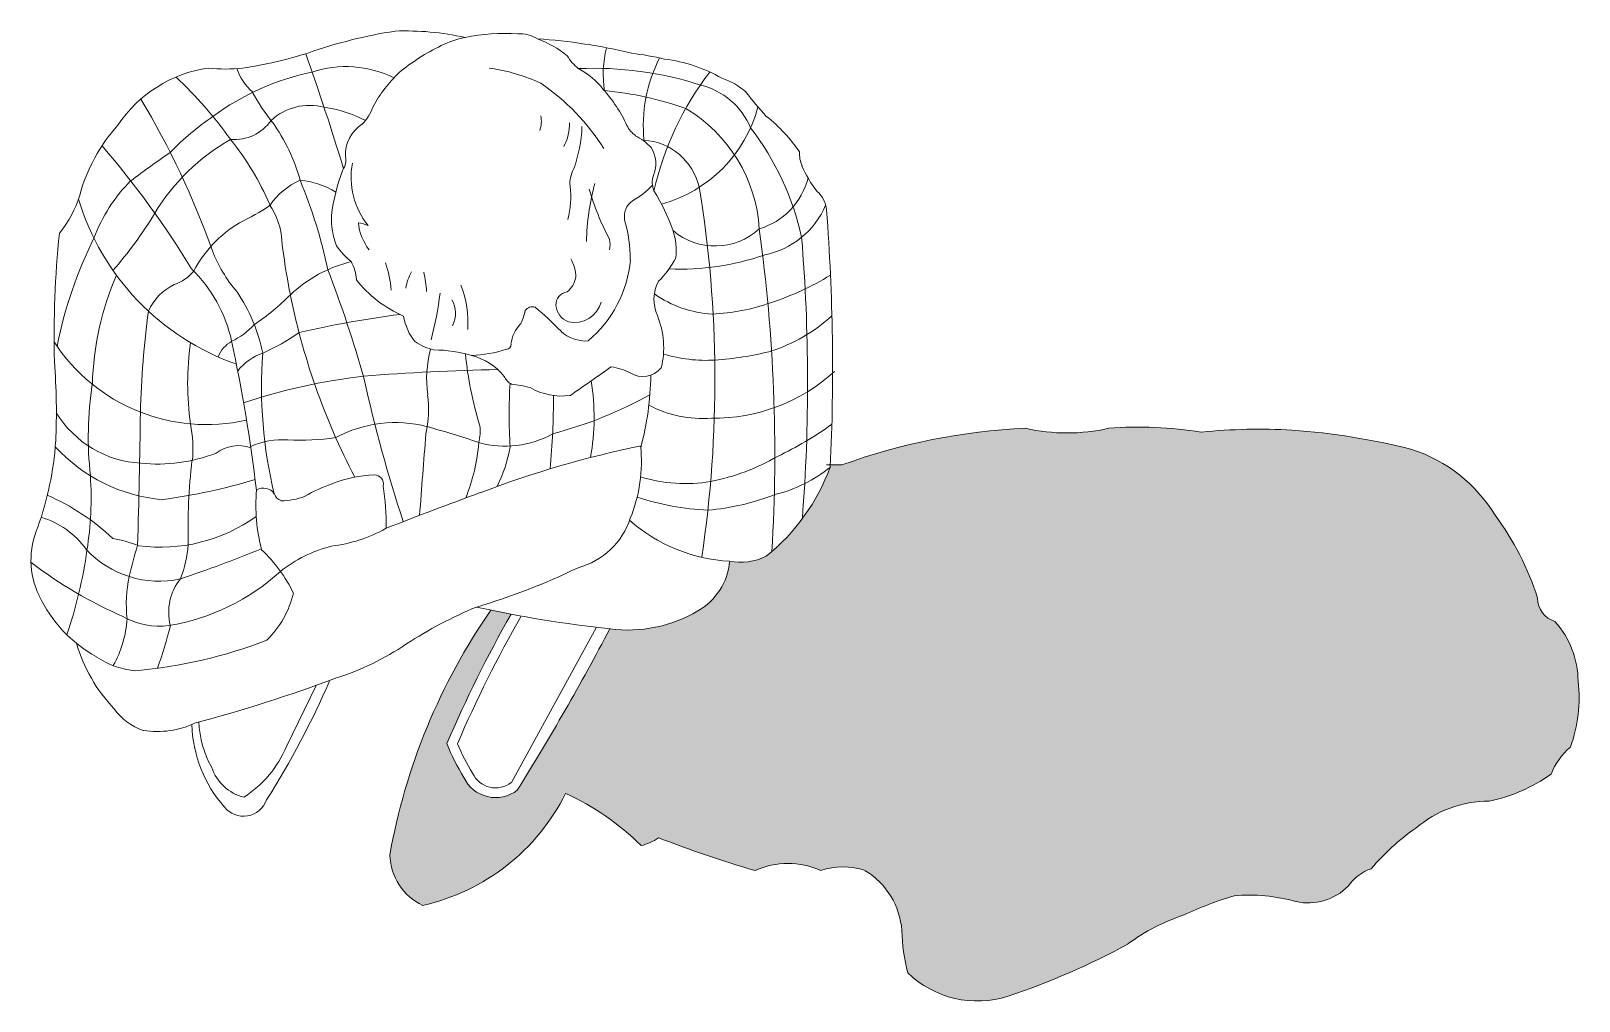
# Model space of a CAD drawing. Header units: millimetres. Extents: x -265 to 1010, y -1 to 798.
import ezdxf

# ---------------------------------------------------------------- set-up
doc = ezdxf.new("R2010")
doc.units = ezdxf.units.MM
doc.layers.add('ceco.net 164', color=7, linetype='Continuous', lineweight=5)

msp = doc.modelspace()

# ---------------------------------------------------------------- hatches: boundary and pattern name
at = {"layer": 'ceco.net 164'}
h = msp.add_hatch(color=253, dxfattribs=at)
h.dxf.hatch_style = 1
h.paths.add_polyline_path([(310.1, 361.3, 0.15852), (340.4, 365.5, 0.138617), (393.7, 440.7), (402.7, 440.7, -0.076306), (553.9, 470.9, 0.112203), (622.3, 470.9, -0.056534), (698.6, 467.7, -0.038007), (773.4, 469.3, -0.044955), (872.1, 453.4, -0.179604), (940.5, 399.3, -0.083627), (975.5, 330.9, 0.33334), (989.8, 311.8, -0.182784), (1008.9, 262.5, -0.115969), (1002.5, 208.4, 0.121554), (986.6, 186.1, -0.106202), (935.7, 163.8, 0.178347), (875.2, 141.6, 0.063468), (838.6, 108.1, 0.162275), (819.6, 93.8, -0.253924), (776.6, 81.1, 0.090964), (725.7, 85.9, 0.039579), (684.3, 70, 0.082044), (638.2, 46.1, -0.043727), (539.5, 3.1, -0.275766), (456.8, 22.2, -0.054781), (452, 57.2, 0.24207), (421.8, 106.6, 0.162274), (385.2, 106.6, 0.219632), (331.1, 106.6, -0.020846), (251.6, 133.6, -0.105675), (237.2, 127.2, 0.09017), (175.2, 170.2, -0.224867), (57.5, 77.9, -0.281216), (30.4, 119.3, -0.108036), (113.5, 321.1, 0.004287), (130.2, 317.7, 0.028321), (77.4, 211.1, 0.042476), (91.3, 183.3, 0.482978), (135.4, 172.9, 0.018689), (211.6, 305.8, 0.168986), (283.9, 320.4, 0.251731)])

# ---------------------------------------------------------------- linework, layer by layer
at = {"layer": 'ceco.net 164', "color": 253}
msp.add_line((402.7, 440.7), (389.9, 440.7), dxfattribs=at)
at = {"layer": 'ceco.net 164'}
for p, q in [((130.5, 179.2), (200.5, 307)), ((-54.7, 208.8), (-30.4, 259.1))]:
    msp.add_line(p, q, dxfattribs=at)
for centre, radius, start, end in [((94.2, 408.9), 393.5, 98.6876, 109.3887), ((43.5, 574.8), 223.3, 77.3649, 92.2448), ((109.1, 711), 83.4, 101.6316, 115.8968), ((124.6, 645.2), 150.9, 85.7496, 102.3351), ((136.6, 764.9), 30.9, 60.028, 91.5475), ((117.7, 310), 482.9, 76.6283, 85.9335), ((119.1, 705.3), 92.4, 51.5888, 69.1585), ((-138.6, 1098.6), 334.5, 278.2065, 287.7862), ((-1896.4, 115.3), 1972.6, 16.7738, 19.6697), ((149.1, 628.3), 175.2, 115.8458, 129.3703), ((210.1, 797.5), 39, 210.59, 231.4525), ((291.8, 762.6), 85.7, 165.4292, 189.3975), ((204.7, 562.9), 218.2, 76.2165, 83.4933), ((-103.4, 660.5), 108.2, 98.3671, 146.3735), ((-105, 890), 123.3, 263.4171, 276.5829), ((-53, 781.6), 45, 198.9087, 228.4959), ((-5.7, 679.7), 89, 63.706, 108.2415), ((91.5, 618.2), 150.7, 65.1723, 82.1294), ((198.4, 480), 287.3, 72.1923, 92.5175), ((154.6, 709.2), 65.7, 38.2614, 61.6412), ((363.1, 719.7), 124, 153.0698, 185.6503), ((242.1, 652.6), 123.1, 59.9279, 83.1973), ((-379, 510.4), 341.7, 35.4559, 46.9338), ((7.2, 563.3), 204.9, 101.4845, 126.7029), ((120.3, 678.5), 118.5, 134.014, 151.0099), ((51.6, 603.4), 183.3, 32.252, 55.7624), ((490.7, 611.7), 248.9, 142.1979, 167.3011), ((272.5, 695.8), 59.3, 22.2719, 76.6179), ((288.1, 709), 52.5, 47.2866, 72.5692), ((-774.9, 382.4), 699.7, 19.5968, 30.9168), ((64.4, 826.8), 167, 208.161, 218.4463), ((117.3, 670.3), 119.3, 24.74, 41.8324), ((181.5, 471.8), 278.3, 70.5623, 84.7007), ((663.4, 1016.7), 433.4, 218.3777, 221.8161), ((7.3, 546), 219.1, 124.0069, 136.0389), ((-35.5, 689.7), 47.1, 75.5239, 132.6982), ((-38.8, 629.6), 106.7, 62.6401, 81.9103), ((-20.1, 748.6), 38.9, 314.9877, 340.9794), ((134.5, 723.6), 20.7, 338.6648, 12.534), ((224, 764.8), 113.4, 285.3908, 345.0471), ((210.4, 627.3), 124.5, 3.5357, 59.1835), ((258.5, 624.3), 132, 34.1559, 51.5938), ((-86.9, 624.9), 143.2, 138.149, 164.6369), ((-97.6, 745.4), 36.8, 265.2401, 325.099), ((-186, 636.4), 147.7, 15.169, 35.8784), ((23.2, 696.5), 29.3, 122.6306, 183.4181), ((135.2, 722.5), 43.2, 333.2039, 0), ((75.2, 723.4), 113.5, 339.7318, 357.9291), ((248.9, 732.5), 26.3, 207.9075, 231.7279), ((146.8, 579.1), 228, 12.4293, 37.6273), ((-802.2, 192.8), 784.6, 31.4463, 40.6045), ((-14.4, 557.3), 174.3, 119.6938, 148.6336), ((-278.7, 565.4), 228.5, 23.0917, 38.8223), ((212.3, 671.3), 45.3, 42.839, 63.4448), ((236, 657.7), 50.6, 13.2891, 85.8897), ((223.9, 688.8), 25.5, 337.4171, 31.7346), ((359.7, -45.5), 901.7, 124.4503, 127.0022), ((-20.2, 691.9), 14.4, 324.9964, 11.4572), ((62.6, 677.8), 64.1, 169.7258, 218.6012), ((395.1, 697.5), 27.4, 177.9899, 202.617), ((143.5, 626.2), 162.4, 159.2901, 172.9591), ((203.1, 672.6), 24.4, 151.8112, 185.5595), ((264.3, 673.4), 17.8, 161.5577, 202.6863), ((317.8, 691.4), 58.8, 286.5848, 345.7438), ((453.5, 722.9), 91.2, 203.2645, 218.6559), ((-87.7, 580.5), 134, 135.3463, 159.5253), ((-18.9, 620.3), 60.1, 114.2335, 145.2154), ((-439.6, 511.7), 428.5, 12.0916, 22.4176), ((-47.9, 613.1), 62.1, 57.019, 85.9109), ((107.7, 661.3), 71.7, 345.1116, 7.128), ((393.7, 619.8), 201.5, 164.8397, 178.5817), ((393.7, 724.5), 207, 195.8658, 208.1974), ((193.8, 721.1), 72.8, 300.0492, 316.5351), ((104.4, 577.5), 168.8, 19.3979, 31.7983), ((-688.2, 510.7), 986.3, 351.4801, 9.259), ((366.7, 648.5), 23.4, 5.2194, 48.097), ((-320.6, 693.7), 100.6, 321.7381, 342.1237), ((-27.4, 719.4), 207.4, 196.7511, 250.686), ((-177.2, 815.5), 194.4, 295.4974, 304.1171), ((-116, 622.5), 57.5, 2.4495, 34.4112), ((239.2, 645.3), 15.7, 124.6836, 190.5388), ((325.1, 682), 69.8, 281.4042, 336.8512), ((-1317, 519.7), 1712, 357.297, 4.3865), ((-454.3, 824.7), 340.6, 318.9086, 328.7315), ((-39.4, 551.3), 104, 121.3639, 151.823), ((42.5, 643.3), 60.2, 177.3094, 201.6232), ((48.1, 644.5), 43.8, 185.745, 217.4625), ((-4.5, 594.6), 46.4, 68.5394, 78.6948), ((105.1, 608.9), 123.3, 0.2834, 15.7576), ((585.1, 545.6), 831.2, 174.0748, 181.3754), ((101.4, 470.8), 351.5, 153.4318, 168.925), ((557.4, 699.3), 620.4, 186.8799, 190.7562), ((195.1, 622.3), 16.7, 344.7386, 15.2614), ((298.3, 675), 54, 230.0374, 312.2284), ((213.1, 617.1), 53.1, 353.8081, 18.0907), ((-995.8, 449.9), 1343.2, 356.56, 7.9212), ((-1085.1, 508.6), 1459.5, 355.5894, 4.697), ((-8.7, 658.1), 114.6, 200.9507, 220.6042), ((31.8, 651.1), 54.3, 213.5172, 232.2651), ((268.6, 820), 218.1, 267.8147, 288.7933), ((-159.1, 623.8), 36.6, 289.1045, 320.0665), ((-215.6, 517.5), 118.4, 12.3355, 45.6434), ((25.2, 499.8), 111.5, 103.7944, 133.4524), ((-1016.8, 219.4), 1066.9, 15.8798, 20.9809), ((-34.1, 590.9), 37, 3.693, 27.7371), ((-52.8, 579.1), 84.4, 3.6538, 19.4251), ((87.1, 578.8), 44.2, 151.7201, 170.2135), ((-28.8, 578.5), 89.6, 3.2719, 13.467), ((153.4, 595.2), 30.1, 0, 30.5227), ((131, 617.9), 97.8, 309.857, 355.0988), ((199.9, 645.1), 74.2, 314.1753, 332.9394), ((26.4, 501.3), 241, 156.5965, 178.6008), ((-127.5, 549), 44.8, 116.0094, 155.8582), ((82.5, 656.2), 101.6, 218.2623, 246.2955), ((10.3, 558), 84.4, 355.97, 21.3116), ((162.9, 599), 20.9, 310.5891, 349.4263), ((280.3, 576.8), 32.4, 152.2714, 203.9713), ((268.5, 802), 240, 288.3095, 301.3187), ((-210, 505.3), 138.5, 11.4274, 34.3732), ((-192, 719.8), 197.6, 304.1249, 315.3093), ((504.7, 692.8), 567.4, 191.1009, 207.5226), ((-235.4, 621.5), 309.7, 345.4596, 352.709), ((62.3, 565.6), 22.2, 332.5155, 29.9763), ((177.8, 572.6), 10.6, 96.8949, 183.4697), ((182.6, 580.5), 22.5, 256.8227, 345.3731), ((300.8, 655.6), 90.8, 234.6202, 266.9864), ((289.1, 728.7), 163.9, 272.4255, 289.5415), ((566.9, 466.9), 742.1, 172.2198, 178.6606), ((153.1, -309.2), 881.3, 97.4696, 102.9486), ((87.7, 571.4), 46.8, 190.0465, 219.0476), ((101.5, 575), 40.9, 333.9503, 349.8711), ((148, 563), 7.89, 74.5841, 142.271), ((-134.7, 244.5), 433, 45.0123, 48.8734), ((183.2, 573.6), 16.1, 185.5662, 248.8269), ((185.4, 537.1), 70.5, 346.4538, 22.1588), ((303.7, 661.7), 133.6, 287.4885, 312.7376), ((-127.4, 599.4), 63.2, 295.7546, 316.9353), ((-146.1, 694.3), 176.8, 293.9735, 305.1199), ((158.5, 537), 28.5, 135.3589, 173.9366), ((192, 573.5), 30.8, 227.9454, 273.0652), ((-120.5, 623.7), 149.8, 213.0294, 282.7057), ((96.3, 507.6), 232.4, 171.6657, 188.1873), ((-87.9, 520.8), 24.7, 118.9767, 159.0011), ((-1369, 267), 1298.6, 6.7629, 12.2616), ((76.4, 579.5), 45.1, 236.4159, 257.6244), ((154.5, 511.7), 93.8, 164.9216, 188.1262), ((66.5, 427.5), 107.9, 73.1484, 89.8809), ((93.3, 639.3), 108.6, 272.3362, 287.7767), ((126, 540), 4.2, 276.7085, 0), ((-786.3, 484.1), 542.1, 357.4204, 4.3981), ((-58.4, 488.4), 47.1, 109.6587, 140.7534), ((301, 505.2), 376.3, 175.7906, 193.5852), ((381.9, 559.3), 290.5, 185.354, 197.2961), ((86.2, 483), 49.1, 38.5422, 76.41), ((291, 650.2), 123.4, 253.3363, 273.3027), ((283, 773.9), 247.3, 273.5123, 284.2537), ((62.6, 37.5), 479.2, 96.4585, 108.5654), ((155.6, -1326.3), 1845.9, 91.1208, 94.5631), ((1196.4, 773.9), 1215.8, 192.4748, 198.2095), ((138.2, 520.2), 15.1, 205.8403, 239.9421), ((-1624.2, 3115.8), 3178.8, 304.5559, 305.2996), ((202.3, 462.5), 60, 64.1433, 80.0153), ((238.7, 533.3), 19.8, 238.5778, 320.001), ((3.9, 517.6), 241.4, 344.93, 359.3), ((297, 627.1), 148, 269.326, 312.3453), ((73, 463.4), 290.9, 171.3497, 186.2435), ((-36.5, 486.7), 98.7, 348.0708, 6.841), ((523.8, 482.2), 395.2, 176.2623, 183.8637), ((125.2, 434), 73.3, 73.6171, 85.7818), ((171.7, 548.7), 51.3, 239.7599, 277.9401), ((-487.4, 497.9), 652.6, 354.6848, 359.9905), ((79.9, 793), 337.4, 284.5133, 299.2187), ((10.5, 479.9), 188.1, 349.8581, 9.1788), ((288.1, 574.2), 95.3, 242.2053, 274.3056), ((-170, 529.1), 87.1, 211.535, 267.0027), ((-5717.2, 549.5), 5542.6, 358.1901, 359.3249), ((-240.4, 453.6), 108.7, 355.1882, 11.0975), ((34.9, 372.9), 102.7, 75.1574, 118.5178), ((-182.3, -398.7), 904.3, 71.5605, 74.38), ((67.2, 468.3), 37.6, 345.9248, 7.082), ((234.6, 693), 270.9, 295.1124, 306.1309), ((-511, 478.7), 266.9, 340.4834, 355.915), ((-57.9, 395.2), 66.2, 86.1849, 113.3504), ((-43, 657.3), 196.3, 266.932, 278.4554), ((11219, -438.6), 11195.5, 175.36398, 175.70859), ((-61.4, 473.9), 165.8, 338.6169, 354.884), ((125.5, 536), 79.9, 254.2286, 299.2078), ((-144.8, 547.5), 136, 222.4811, 264.9684), ((-160.8, 575.4), 134, 264.0754, 291.1151), ((-94.2, 426.7), 29.9, 70.2063, 127.6972), ((411.7, -386.8), 861.1, 101.6723, 110.8773), ((13, 476.1), 118.3, 333.2911, 349.9946), ((113.6, 443.7), 124, 337.8283, 5.8984), ((258.1, 607.2), 183.9, 281.443, 299.8421), ((382.2, 386.5), 518, 173.5887, 181.2952), ((234, 497.3), 169.4, 308.8976, 339.8647), ((319.1, 530.2), 117.5, 283.9911, 309.0538), ((-493.2, 413.7), 277.6, 351.0375, 3.728), ((-219.9, 889.8), 481.8, 277.5313, 286.8262), ((-73.7, 410.8), 10.8, 33.7981, 122.009), ((19.3, 317), 114.1, 108.6541, 120.9825), ((21.5, 326.8), 105.7, 92.0628, 111.4954), ((17.7, 425.1), 7.35, 347.9221, 90), ((-163.2, 392.5), 190.6, 358.786, 9.3562), ((274.1, 554.4), 129.1, 253.2408, 279.1203), ((-323.1, 248.9), 181.4, 46.2707, 66.8274), ((65.8, 407.5), 145.7, 175.1088, 194.6189), ((-56.7, 419.2), 8.34, 196.6138, 252.395), ((-58.8, 464.3), 53.1, 269.4867, 291.3443), ((1311.6, -2887.9), 3519.1, 110.0539, 111.4026), ((301.5, 615.1), 211.9, 251.4158, 267.5365), ((271.7, 616.3), 214, 275.5707, 290.7512), ((-276.6, 330.1), 70.3, 35.6799, 73.5875), ((-158.5, 508.2), 135.3, 262.4297, 305.6641), ((169.7, 415.6), 61.6, 284.842, 342.3019), ((-197.3, 362.4), 67.8, 156.4283, 205.6933), ((-31, 491.3), 118.2, 276.484, 299.5894), ((318.1, 498.2), 137.1, 228.7906, 266.6331), ((-607.1, 425.5), 392, 341.4413, 351.93), ((-159.5, 427.1), 82.2, 222.9998, 282.2397), ((-213.9, 280.2), 101.1, 68.197, 80.7524), ((465.4, 189.8), 668.8, 163.9696, 166.2454), ((-230.2, 381.7), 94.8, 338.4572, 355.8678), ((-561, 1582.1), 1304.4, 288.7348, 291.8561), ((-158.9, 281.7), 122.2, 25.9033, 46.7426), ((9.2, 266.6), 110.5, 104.0323, 128.5684), ((-38.5, 657.9), 373.9, 232.7084, 246.3091), ((259, 365.2), 51.2, 299.0836, 355.6019), ((318.8, 410), 49.5, 259.8393, 295.8695), ((-77.8, 326), 108.8, 167.8886, 186.305), ((-107.1, 319.2), 44.6, 141.6822, 193.7958), ((-180.6, 484.9), 178.9, 279.3609, 312.5138), ((-52, 844.4), 543, 286.4401, 295.9281), ((-157, 380.8), 112.1, 205.25, 241.0467), ((-125.4, 352.8), 78.4, 313.9231, 346.9282), ((234.3, 2.5), 347.4, 112.4287, 123.1809), ((315.1, 1292.7), 992.3, 257.5856, 264.0186), ((226.7, 416.9), 112.2, 262.288, 300.6542), ((-276.8, 319.7), 91, 330.8804, 356.4525), ((-159.4, 368.1), 60.3, 240.8637, 277.566), ((-477.8, 388.5), 337.1, 339.9933, 346.2854), ((1044, -201.5), 1051, 150.3906, 156.8795), ((1044, -201.5), 1043, 150.2382, 156.6962), ((-101.8, 330.2), 131, 196.1418, 223.5988), ((-212.2, 658.4), 388.6, 274.9278, 291.3086), ((-79.7, 475), 219.9, 287.235, 304.2528), ((-1603.8, 1258.9), 2050.4, 328.0177, 332.3004), ((-174, 336.3), 65.3, 235.1717, 265.7499), ((-440.4, 1404.2), 1216.3, 284.8049, 290.5), ((-699.2, 559.9), 742.1, 327.8281, 336.4416), ((-157.3, 267.9), 48.4, 215.4912, 251.5626), ((-161.3, 294.7), 73.6, 261.1871, 295.4665), ((-25, 230.1), 107.7, 181.6785, 221.3473), ((-40.7, 233.1), 86.3, 182.712, 208.8781), ((-139.3, 244.1), 91.6, 302.8417, 337.39), ((247.9, 279), 183.5, 201.7002, 211.4291), ((255.6, 282.6), 184, 202.8692, 211.4051), ((-81.1, 203.2), 37.1, 198.5029, 256.7012), ((117.5, 195.6), 28.9, 205.1162, 308.2343), ((117.5, 195.6), 20.9, 205.1162, 308.2343), ((-90.1, 171.6), 20.2, 218.6715, 340.2535)]:
    msp.add_arc(centre, radius, start, end, dxfattribs=at)
at = {"layer": 'ceco.net 164', "color": 253}
for centre, radius, start, end in [((646.4, 132.7), 339.1, 81.1427, 94.0855), ((576.7, -36.5), 507.9, 92.5826, 110.0368), ((588.1, 621.4), 154.4, 257.196, 282.804), ((746.5, -22.6), 492.7, 86.8656, 95.5721), ((734.4, -86.1), 556.8, 75.6898, 85.9859), ((833.4, 334.2), 125.3, 31.3034, 72.0313), ((754.9, 261.2), 231.3, 17.5355, 36.6568), ((533.4, 30), 510.9, 145.2747, 169.9391), ((995.4, 330.9), 19.9, 180, 253.7411), ((934.1, 261.9), 74.8, 0.4449, 41.8785), ((890.7, 249), 119, 340.0601, 6.52), ((1039.7, 165), 57.1, 130.6006, 158.3227), ((909.3, 293.5), 132.3, 281.5045, 305.7532), ((18.9, 248.3), 174.7, 282.7418, 333.4344), ((88.1, -21.9), 210.9, 45.0007, 65.6103), ((935.7, 70.6), 93.2, 90, 130.4488), ((988, -18.7), 196, 125.1335, 139.66), ((229.5, 163.9), 37.5, 281.8972, 306.0267), ((615.6, 1073.7), 1008.1, 248.8339, 253.6108), ((77.8, 120.7), 47.4, 181.7655, 244.5928), ((358.2, 48), 64.5, 65.2254, 114.7746), ((403.5, 51.7), 57.9, 71.5655, 108.4345), ((389, 52.5), 63.2, 4.2893, 58.7205), ((850.6, 72.4), 37.7, 108.4345, 145.3039), ((786.4, 127), 47, 258.0087, 314.9993), ((805.3, -183), 280.4, 106.504, 115.5701), ((738.1, -55.3), 141.7, 74.2492, 95.0394), ((733.5, -81.6), 159.4, 107.9687, 126.7299), ((613.7, 61.5), 161.7, 181.4941, 194.0366), ((343.7, 587.5), 616.3, 288.5243, 298.5394), ((514.2, 82), 82.8, 226.1716, 287.8398)]:
    msp.add_arc(centre, radius, start, end, dxfattribs=at)

doc.saveas('drawing.dxf')
